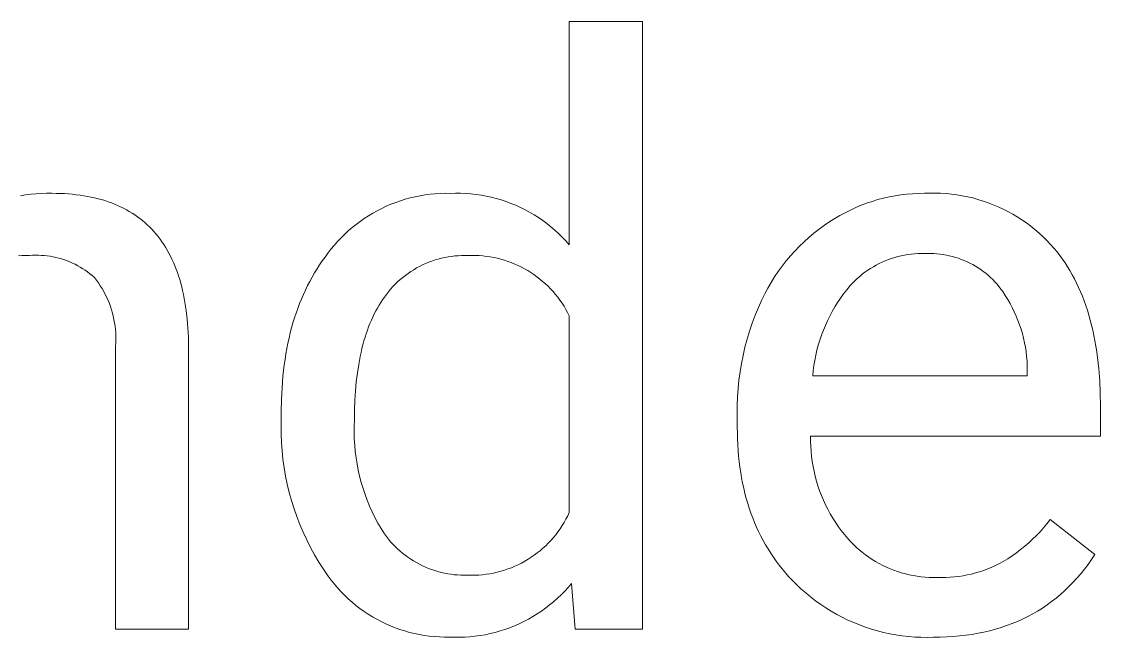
# Model space of a CAD drawing. Header units: millimetres. Extents: x 578 to 4608, y -138 to 2677.
# Drawn here: x 3459.9 to 3531.4, y 179.6 to 220.4 of the extents above; entities that cross this region are included whole.
import ezdxf

# ---------------------------------------------------------------- set-up
doc = ezdxf.new("R2010")
doc.units = ezdxf.units.MM
doc.header["$MEASUREMENT"] = 0
doc.layers.add('Domyślny', color=7, linetype='Continuous', true_color=0x000000)

msp = doc.modelspace()

# ---------------------------------------------------------------- linework, layer by layer
at = {"layer": 'Domyślny', "color": 18, "lineweight": 15, "true_color": 0x000000}
for p, q in [((3496.175, 205.647), (3496.175, 220.436)), ((3496.175, 220.436), (3501.02, 220.436)), ((3501.02, 220.436), (3501.02, 180.175)), ((3459.801, 208.897), (3460.146, 208.953)), ((3460.146, 208.953), (3460.493, 208.997)), ((3460.493, 208.997), (3460.841, 209.03)), ((3460.841, 209.03), (3461.19, 209.051)), ((3461.19, 209.051), (3461.54, 209.06)), ((3461.54, 209.06), (3461.889, 209.057)), ((3461.889, 209.057), (3462.168, 209.055)), ((3462.168, 209.055), (3462.443, 209.047)), ((3462.443, 209.047), (3462.713, 209.035)), ((3462.713, 209.035), (3462.979, 209.017)), ((3462.979, 209.017), (3463.241, 208.995)), ((3463.241, 208.995), (3463.498, 208.968)), ((3463.498, 208.968), (3463.75, 208.936)), ((3463.75, 208.936), (3463.999, 208.898)), ((3463.999, 208.898), (3464.243, 208.856)), ((3464.243, 208.856), (3464.482, 208.809)), ((3464.482, 208.809), (3464.718, 208.757)), ((3464.718, 208.757), (3464.948, 208.7)), ((3485.628, 208.754), (3485.955, 208.831)), ((3485.955, 208.831), (3486.283, 208.897)), ((3486.283, 208.897), (3486.613, 208.952)), ((3486.613, 208.952), (3486.946, 208.996)), ((3486.946, 208.996), (3487.279, 209.028)), ((3487.279, 209.028), (3487.614, 209.049)), ((3487.614, 209.049), (3487.949, 209.058)), ((3487.949, 209.058), (3488.284, 209.056)), ((3488.284, 209.056), (3488.626, 209.065)), ((3488.626, 209.065), (3488.968, 209.063)), ((3488.968, 209.063), (3489.31, 209.049)), ((3489.31, 209.049), (3489.651, 209.023)), ((3489.651, 209.023), (3489.991, 208.985)), ((3489.991, 208.985), (3490.33, 208.935)), ((3490.33, 208.935), (3490.666, 208.874)), ((3490.666, 208.874), (3491.001, 208.8)), ((3491.001, 208.8), (3491.332, 208.715)), ((3516.999, 208.737), (3517.38, 208.823)), ((3517.38, 208.823), (3517.764, 208.895)), ((3517.764, 208.895), (3518.15, 208.955)), ((3518.15, 208.955), (3518.537, 209.001)), ((3518.537, 209.001), (3518.926, 209.034)), ((3518.926, 209.034), (3519.316, 209.054)), ((3519.316, 209.054), (3519.707, 209.06)), ((3519.707, 209.06), (3520.065, 209.073)), ((3520.065, 209.073), (3520.423, 209.075)), ((3520.423, 209.075), (3520.781, 209.064)), ((3520.781, 209.064), (3521.139, 209.042)), ((3521.139, 209.042), (3521.496, 209.007)), ((3521.496, 209.007), (3521.851, 208.96)), ((3521.851, 208.96), (3522.205, 208.901)), ((3522.205, 208.901), (3522.556, 208.831)), ((3522.556, 208.831), (3522.905, 208.748)), ((3464.948, 208.7), (3465.175, 208.638)), ((3465.175, 208.638), (3465.397, 208.571)), ((3465.397, 208.571), (3465.615, 208.5)), ((3465.615, 208.5), (3465.828, 208.423)), ((3465.828, 208.423), (3466.037, 208.341)), ((3466.037, 208.341), (3466.242, 208.254)), ((3466.242, 208.254), (3466.442, 208.163)), ((3466.442, 208.163), (3466.638, 208.066)), ((3466.638, 208.066), (3466.829, 207.965)), ((3483.447, 207.907), (3483.745, 208.06)), ((3483.745, 208.06), (3484.049, 208.202)), ((3484.049, 208.202), (3484.357, 208.334)), ((3484.357, 208.334), (3484.669, 208.455)), ((3484.669, 208.455), (3484.985, 208.566)), ((3484.985, 208.566), (3485.305, 208.665)), ((3485.305, 208.665), (3485.628, 208.754)), ((3491.332, 208.715), (3491.661, 208.619)), ((3491.661, 208.619), (3491.985, 208.511)), ((3491.985, 208.511), (3492.306, 208.392)), ((3492.306, 208.392), (3492.623, 208.262)), ((3492.623, 208.262), (3492.934, 208.121)), ((3492.934, 208.121), (3493.241, 207.969)), ((3514.797, 207.95), (3515.152, 208.113)), ((3515.152, 208.113), (3515.512, 208.263)), ((3515.512, 208.263), (3515.878, 208.4)), ((3515.878, 208.4), (3516.248, 208.525)), ((3516.248, 208.525), (3516.622, 208.637)), ((3516.622, 208.637), (3516.999, 208.737)), ((3522.905, 208.748), (3523.251, 208.654)), ((3523.251, 208.654), (3523.593, 208.548)), ((3523.593, 208.548), (3523.932, 208.431)), ((3523.932, 208.431), (3524.266, 208.302)), ((3524.266, 208.302), (3524.596, 208.162)), ((3524.596, 208.162), (3524.921, 208.011)), ((3466.829, 207.965), (3467.017, 207.858)), ((3467.017, 207.858), (3467.199, 207.747)), ((3467.199, 207.747), (3467.378, 207.63)), ((3467.378, 207.63), (3467.552, 207.509)), ((3467.552, 207.509), (3467.722, 207.383)), ((3467.722, 207.383), (3467.887, 207.251)), ((3482.311, 207.198), (3482.586, 207.39)), ((3482.586, 207.39), (3482.867, 207.572)), ((3482.867, 207.572), (3483.154, 207.745)), ((3483.154, 207.745), (3483.447, 207.907)), ((3493.241, 207.969), (3493.542, 207.806)), ((3493.542, 207.806), (3493.837, 207.633)), ((3493.837, 207.633), (3494.127, 207.45)), ((3494.127, 207.45), (3494.409, 207.257)), ((3513.439, 207.181), (3513.768, 207.391)), ((3513.768, 207.391), (3514.105, 207.589)), ((3514.105, 207.589), (3514.448, 207.775)), ((3514.448, 207.775), (3514.797, 207.95)), ((3524.921, 208.011), (3525.241, 207.849)), ((3525.241, 207.849), (3525.555, 207.676)), ((3525.555, 207.676), (3525.863, 207.493)), ((3525.863, 207.493), (3526.165, 207.299)), ((3467.887, 207.251), (3468.048, 207.115)), ((3468.048, 207.115), (3468.205, 206.974)), ((3468.205, 206.974), (3468.357, 206.828)), ((3468.357, 206.828), (3468.505, 206.677)), ((3468.505, 206.677), (3468.648, 206.52)), ((3481.529, 206.567), (3481.782, 206.786)), ((3481.782, 206.786), (3482.043, 206.997)), ((3482.043, 206.997), (3482.311, 207.198)), ((3494.409, 207.257), (3494.685, 207.054)), ((3494.685, 207.054), (3494.953, 206.842)), ((3494.953, 206.842), (3495.214, 206.62)), ((3495.214, 206.62), (3495.467, 206.389)), ((3512.384, 206.414), (3512.727, 206.682)), ((3512.727, 206.682), (3513.079, 206.938)), ((3513.079, 206.938), (3513.439, 207.181)), ((3526.165, 207.299), (3526.46, 207.096)), ((3526.46, 207.096), (3526.748, 206.882)), ((3526.748, 206.882), (3527.028, 206.659)), ((3527.028, 206.659), (3527.301, 206.427)), ((3468.648, 206.52), (3468.788, 206.359)), ((3468.788, 206.359), (3468.922, 206.194)), ((3468.922, 206.194), (3469.053, 206.023)), ((3469.053, 206.023), (3469.179, 205.847)), ((3480.815, 205.86), (3481.045, 206.104)), ((3481.045, 206.104), (3481.283, 206.34)), ((3481.283, 206.34), (3481.529, 206.567)), ((3495.467, 206.389), (3495.711, 206.15)), ((3495.711, 206.15), (3495.948, 205.903)), ((3495.948, 205.903), (3496.175, 205.647)), ((3511.728, 205.844), (3512.051, 206.135)), ((3512.051, 206.135), (3512.384, 206.414)), ((3527.301, 206.427), (3527.566, 206.185)), ((3527.566, 206.185), (3527.822, 205.935)), ((3527.822, 205.935), (3528.07, 205.676)), ((3469.179, 205.847), (3469.301, 205.666)), ((3469.301, 205.666), (3469.418, 205.48)), ((3469.418, 205.48), (3469.531, 205.289)), ((3469.531, 205.289), (3469.64, 205.094)), ((3480.178, 205.083), (3480.381, 205.349)), ((3480.381, 205.349), (3480.594, 205.608)), ((3480.594, 205.608), (3480.815, 205.86)), ((3510.822, 204.906), (3511.113, 205.229)), ((3511.113, 205.229), (3511.415, 205.542)), ((3511.415, 205.542), (3511.728, 205.844)), ((3528.07, 205.676), (3528.309, 205.409)), ((3528.309, 205.409), (3528.497, 205.179)), ((3459.926, 204.93), (3459.682, 204.913)), ((3460.169, 204.938), (3459.926, 204.93)), ((3460.413, 204.937), (3460.169, 204.938)), ((3460.607, 204.95), (3460.413, 204.937)), ((3460.802, 204.956), (3460.607, 204.95)), ((3460.996, 204.955), (3460.802, 204.956)), ((3461.19, 204.948), (3460.996, 204.955)), ((3461.384, 204.934), (3461.19, 204.948)), ((3461.578, 204.914), (3461.384, 204.934)), ((3461.77, 204.887), (3461.578, 204.914)), ((3461.962, 204.853), (3461.77, 204.887)), ((3462.152, 204.813), (3461.962, 204.853)), ((3462.341, 204.766), (3462.152, 204.813)), ((3462.528, 204.713), (3462.341, 204.766)), ((3462.713, 204.654), (3462.528, 204.713)), ((3462.896, 204.588), (3462.713, 204.654)), ((3463.077, 204.516), (3462.896, 204.588)), ((3463.255, 204.437), (3463.077, 204.516)), ((3469.64, 205.094), (3469.745, 204.893)), ((3469.745, 204.893), (3469.845, 204.687)), ((3469.845, 204.687), (3469.94, 204.477)), ((3469.94, 204.477), (3470.032, 204.261)), ((3479.627, 204.317), (3479.805, 204.577)), ((3479.805, 204.577), (3479.988, 204.833)), ((3479.988, 204.833), (3480.178, 205.083)), ((3486.86, 204.491), (3486.654, 204.406)), ((3487.069, 204.569), (3486.86, 204.491)), ((3487.28, 204.64), (3487.069, 204.569)), ((3487.494, 204.703), (3487.28, 204.64)), ((3487.709, 204.759), (3487.494, 204.703)), ((3487.927, 204.808), (3487.709, 204.759)), ((3488.146, 204.849), (3487.927, 204.808)), ((3488.366, 204.882), (3488.146, 204.849)), ((3488.588, 204.908), (3488.366, 204.882)), ((3488.81, 204.926), (3488.588, 204.908)), ((3489.032, 204.937), (3488.81, 204.926)), ((3489.255, 204.94), (3489.032, 204.937)), ((3489.478, 204.936), (3489.255, 204.94)), ((3489.721, 204.941), (3489.478, 204.936)), ((3489.963, 204.939), (3489.721, 204.941)), ((3490.206, 204.928), (3489.963, 204.939)), ((3490.448, 204.909), (3490.206, 204.928)), ((3490.689, 204.882), (3490.448, 204.909)), ((3490.929, 204.846), (3490.689, 204.882)), ((3491.168, 204.803), (3490.929, 204.846)), ((3491.405, 204.751), (3491.168, 204.803)), ((3491.641, 204.691), (3491.405, 204.751)), ((3491.874, 204.623), (3491.641, 204.691)), ((3492.104, 204.548), (3491.874, 204.623)), ((3492.332, 204.464), (3492.104, 204.548)), ((3510.274, 204.231), (3510.542, 204.574)), ((3510.542, 204.574), (3510.822, 204.906)), ((3516.911, 204.497), (3516.711, 204.402)), ((3517.114, 204.585), (3516.911, 204.497)), ((3517.32, 204.666), (3517.114, 204.585)), ((3517.529, 204.74), (3517.32, 204.666)), ((3517.74, 204.807), (3517.529, 204.74)), ((3517.953, 204.866), (3517.74, 204.807)), ((3518.168, 204.919), (3517.953, 204.866)), ((3518.385, 204.963), (3518.168, 204.919)), ((3518.603, 205.001), (3518.385, 204.963)), ((3518.823, 205.03), (3518.603, 205.001)), ((3519.043, 205.052), (3518.823, 205.03)), ((3519.264, 205.067), (3519.043, 205.052)), ((3519.485, 205.074), (3519.264, 205.067)), ((3519.707, 205.074), (3519.485, 205.074)), ((3519.914, 205.079), (3519.707, 205.074)), ((3520.122, 205.078), (3519.914, 205.079)), ((3520.33, 205.069), (3520.122, 205.078)), ((3520.537, 205.054), (3520.33, 205.069)), ((3520.743, 205.031), (3520.537, 205.054)), ((3520.949, 205.002), (3520.743, 205.031)), ((3521.153, 204.965), (3520.949, 205.002)), ((3521.356, 204.922), (3521.153, 204.965)), ((3521.558, 204.871), (3521.356, 204.922)), ((3521.758, 204.814), (3521.558, 204.871)), ((3521.955, 204.75), (3521.758, 204.814)), ((3522.151, 204.679), (3521.955, 204.75)), ((3522.343, 204.602), (3522.151, 204.679)), ((3522.534, 204.518), (3522.343, 204.602)), ((3522.721, 204.428), (3522.534, 204.518)), ((3528.497, 205.179), (3528.68, 204.942)), ((3528.68, 204.942), (3528.856, 204.699)), ((3528.856, 204.699), (3529.026, 204.45)), ((3463.43, 204.353), (3463.255, 204.437)), ((3463.602, 204.263), (3463.43, 204.353)), ((3463.771, 204.167), (3463.602, 204.263)), ((3463.937, 204.065), (3463.771, 204.167)), ((3464.099, 203.957), (3463.937, 204.065)), ((3464.257, 203.845), (3464.099, 203.957)), ((3464.412, 203.726), (3464.257, 203.845)), ((3470.032, 204.261), (3470.119, 204.041)), ((3470.119, 204.041), (3470.201, 203.816)), ((3470.201, 203.816), (3470.28, 203.585)), ((3479.13, 203.505), (3479.29, 203.781)), ((3479.29, 203.781), (3479.455, 204.051)), ((3479.455, 204.051), (3479.627, 204.317)), ((3485.49, 203.753), (3485.31, 203.622)), ((3485.674, 203.879), (3485.49, 203.753)), ((3485.862, 203.997), (3485.674, 203.879)), ((3486.055, 204.11), (3485.862, 203.997)), ((3486.251, 204.216), (3486.055, 204.11)), ((3486.451, 204.314), (3486.251, 204.216)), ((3486.654, 204.406), (3486.451, 204.314)), ((3492.557, 204.373), (3492.332, 204.464)), ((3492.779, 204.274), (3492.557, 204.373)), ((3492.997, 204.168), (3492.779, 204.274)), ((3493.212, 204.054), (3492.997, 204.168)), ((3493.422, 203.933), (3493.212, 204.054)), ((3493.628, 203.805), (3493.422, 203.933)), ((3493.83, 203.67), (3493.628, 203.805)), ((3509.775, 203.519), (3510.018, 203.88)), ((3510.018, 203.88), (3510.274, 204.231)), ((3515.766, 203.828), (3515.589, 203.695)), ((3515.947, 203.956), (3515.766, 203.828)), ((3516.132, 204.077), (3515.947, 203.956)), ((3516.321, 204.192), (3516.132, 204.077)), ((3516.514, 204.301), (3516.321, 204.192)), ((3516.711, 204.402), (3516.514, 204.301)), ((3522.905, 204.332), (3522.721, 204.428)), ((3523.085, 204.229), (3522.905, 204.332)), ((3523.262, 204.12), (3523.085, 204.229)), ((3523.435, 204.005), (3523.262, 204.12)), ((3523.604, 203.885), (3523.435, 204.005)), ((3523.769, 203.759), (3523.604, 203.885)), ((3523.93, 203.627), (3523.769, 203.759)), ((3529.026, 204.45), (3529.191, 204.195)), ((3529.191, 204.195), (3529.349, 203.934)), ((3529.349, 203.934), (3529.501, 203.666)), ((3464.562, 203.603), (3464.412, 203.726)), ((3464.708, 203.474), (3464.562, 203.603)), ((3464.843, 203.299), (3464.708, 203.474)), ((3464.972, 203.12), (3464.843, 203.299)), ((3465.095, 202.937), (3464.972, 203.12)), ((3470.28, 203.585), (3470.354, 203.35)), ((3470.354, 203.35), (3470.423, 203.11)), ((3470.423, 203.11), (3470.489, 202.864)), ((3478.829, 202.939), (3478.977, 203.225)), ((3478.977, 203.225), (3479.13, 203.505)), ((3484.638, 203.036), (3484.483, 202.876)), ((3484.798, 203.191), (3484.638, 203.036)), ((3484.964, 203.34), (3484.798, 203.191)), ((3485.134, 203.484), (3484.964, 203.34)), ((3485.31, 203.622), (3485.134, 203.484)), ((3494.027, 203.529), (3493.83, 203.67)), ((3494.219, 203.38), (3494.027, 203.529)), ((3494.406, 203.225), (3494.219, 203.38)), ((3494.588, 203.064), (3494.406, 203.225)), ((3494.764, 202.897), (3494.588, 203.064)), ((3509.326, 202.775), (3509.544, 203.151)), ((3509.544, 203.151), (3509.775, 203.519)), ((3514.932, 203.102), (3514.781, 202.94)), ((3515.089, 203.258), (3514.932, 203.102)), ((3515.251, 203.409), (3515.089, 203.258)), ((3515.417, 203.555), (3515.251, 203.409)), ((3515.589, 203.695), (3515.417, 203.555)), ((3524.086, 203.49), (3523.93, 203.627)), ((3524.237, 203.347), (3524.086, 203.49)), ((3524.383, 203.2), (3524.237, 203.347)), ((3524.525, 203.047), (3524.383, 203.2)), ((3524.713, 202.802), (3524.525, 203.047)), ((3529.501, 203.666), (3529.648, 203.393)), ((3529.648, 203.393), (3529.788, 203.114)), ((3529.788, 203.114), (3529.923, 202.828)), ((3465.212, 202.749), (3465.095, 202.937)), ((3465.322, 202.557), (3465.212, 202.749)), ((3465.425, 202.362), (3465.322, 202.557)), ((3465.522, 202.164), (3465.425, 202.362)), ((3470.489, 202.864), (3470.55, 202.614)), ((3470.55, 202.614), (3470.606, 202.359)), ((3470.606, 202.359), (3470.659, 202.099)), ((3478.422, 202.053), (3478.552, 202.353)), ((3478.552, 202.353), (3478.687, 202.649)), ((3478.687, 202.649), (3478.829, 202.939)), ((3484.053, 202.364), (3483.922, 202.184)), ((3484.191, 202.54), (3484.053, 202.364)), ((3484.334, 202.71), (3484.191, 202.54)), ((3484.483, 202.876), (3484.334, 202.71)), ((3494.934, 202.724), (3494.764, 202.897)), ((3495.098, 202.545), (3494.934, 202.724)), ((3495.256, 202.361), (3495.098, 202.545)), ((3495.408, 202.171), (3495.256, 202.361)), ((3508.93, 202), (3509.121, 202.391)), ((3509.121, 202.391), (3509.326, 202.775)), ((3514.35, 202.398), (3514.148, 202.117)), ((3514.561, 202.672), (3514.35, 202.398)), ((3514.781, 202.94), (3514.561, 202.672)), ((3524.893, 202.551), (3524.713, 202.802)), ((3525.065, 202.293), (3524.893, 202.551)), ((3529.923, 202.828), (3530.051, 202.536)), ((3530.051, 202.536), (3530.174, 202.238)), ((3465.612, 201.962), (3465.522, 202.164)), ((3465.695, 201.757), (3465.612, 201.962)), ((3465.77, 201.549), (3465.695, 201.757)), ((3470.659, 202.099), (3470.707, 201.834)), ((3470.707, 201.834), (3470.75, 201.564)), ((3478.181, 201.437), (3478.299, 201.747)), ((3478.299, 201.747), (3478.422, 202.053)), ((3483.569, 201.647), (3483.459, 201.458)), ((3483.683, 201.832), (3483.569, 201.647)), ((3483.801, 202.011), (3483.683, 201.832)), ((3483.922, 202.184), (3483.801, 202.011)), ((3495.553, 201.977), (3495.408, 202.171)), ((3495.692, 201.777), (3495.553, 201.977)), ((3495.823, 201.573), (3495.692, 201.777)), ((3508.702, 201.494), (3508.93, 202)), ((3513.955, 201.829), (3513.772, 201.535)), ((3514.148, 202.117), (3513.955, 201.829)), ((3525.227, 202.03), (3525.065, 202.293)), ((3525.381, 201.762), (3525.227, 202.03)), ((3525.526, 201.489), (3525.381, 201.762)), ((3530.174, 202.238), (3530.29, 201.934)), ((3530.29, 201.934), (3530.401, 201.624)), ((3530.401, 201.624), (3530.506, 201.308)), ((3465.839, 201.339), (3465.77, 201.549)), ((3465.9, 201.127), (3465.839, 201.339)), ((3465.954, 200.913), (3465.9, 201.127)), ((3466.001, 200.697), (3465.954, 200.913)), ((3470.75, 201.564), (3470.79, 201.289)), ((3470.79, 201.289), (3470.855, 200.724)), ((3477.964, 200.8), (3478.069, 201.121)), ((3478.069, 201.121), (3478.181, 201.437)), ((3483.25, 201.063), (3483.152, 200.858)), ((3483.353, 201.263), (3483.25, 201.063)), ((3483.459, 201.458), (3483.353, 201.263)), ((3495.948, 201.365), (3495.823, 201.573)), ((3496.065, 201.153), (3495.948, 201.365)), ((3496.175, 200.936), (3496.065, 201.153)), ((3496.175, 187.905), (3496.175, 200.936)), ((3508.296, 200.459), (3508.49, 200.98)), ((3508.49, 200.98), (3508.702, 201.494)), ((3513.435, 200.929), (3513.282, 200.618)), ((3513.599, 201.234), (3513.435, 200.929)), ((3513.772, 201.535), (3513.599, 201.234)), ((3525.661, 201.211), (3525.526, 201.489)), ((3525.787, 200.928), (3525.661, 201.211)), ((3525.904, 200.642), (3525.787, 200.928)), ((3530.506, 201.308), (3530.604, 200.986)), ((3530.604, 200.986), (3530.697, 200.657)), ((3466.04, 200.479), (3466.001, 200.697)), ((3466.072, 200.261), (3466.04, 200.479)), ((3466.096, 200.041), (3466.072, 200.261)), ((3470.855, 200.724), (3470.904, 200.14)), ((3477.771, 200.144), (3477.864, 200.475)), ((3477.864, 200.475), (3477.964, 200.8)), ((3482.878, 200.211), (3482.795, 199.984)), ((3482.966, 200.432), (3482.878, 200.211)), ((3483.057, 200.647), (3482.966, 200.432)), ((3483.152, 200.858), (3483.057, 200.647)), ((3508.118, 199.932), (3508.296, 200.459)), ((3513.14, 200.302), (3513.008, 199.982)), ((3513.282, 200.618), (3513.14, 200.302)), ((3526.011, 200.352), (3525.904, 200.642)), ((3526.108, 200.058), (3526.011, 200.352)), ((3530.697, 200.657), (3530.783, 200.322)), ((3530.783, 200.322), (3530.864, 199.981)), ((3466.113, 199.821), (3466.096, 200.041)), ((3466.122, 199.6), (3466.113, 199.821)), ((3466.123, 199.379), (3466.122, 199.6)), ((3470.904, 200.14), (3470.935, 199.535)), ((3470.935, 199.535), (3470.948, 198.911)), ((3477.526, 199.123), (3477.602, 199.468)), ((3477.602, 199.468), (3477.683, 199.809)), ((3477.683, 199.809), (3477.771, 200.144)), ((3482.64, 199.516), (3482.568, 199.275)), ((3482.716, 199.753), (3482.64, 199.516)), ((3482.795, 199.984), (3482.716, 199.753)), ((3507.957, 199.4), (3508.118, 199.932)), ((3512.886, 199.658), (3512.775, 199.329)), ((3513.008, 199.982), (3512.886, 199.658)), ((3526.195, 199.761), (3526.108, 200.058)), ((3526.272, 199.462), (3526.195, 199.761)), ((3526.339, 199.16), (3526.272, 199.462)), ((3530.864, 199.981), (3530.939, 199.634)), ((3530.939, 199.634), (3531.008, 199.28)), ((3466.103, 198.938), (3466.117, 199.158)), ((3466.103, 180.176), (3466.103, 198.938)), ((3466.117, 199.158), (3466.123, 199.379)), ((3470.948, 198.911), (3470.948, 180.176)), ((3477.393, 198.417), (3477.457, 198.772)), ((3477.457, 198.772), (3477.526, 199.123)), ((3482.436, 198.775), (3482.375, 198.518)), ((3482.5, 199.028), (3482.436, 198.775)), ((3482.568, 199.275), (3482.5, 199.028)), ((3507.688, 198.322), (3507.814, 198.863)), ((3507.814, 198.863), (3507.957, 199.4)), ((3512.676, 198.998), (3512.587, 198.663)), ((3512.775, 199.329), (3512.676, 198.998)), ((3526.395, 198.856), (3526.339, 199.16)), ((3526.442, 198.55), (3526.395, 198.856)), ((3531.008, 199.28), (3531.07, 198.921)), ((3531.07, 198.921), (3531.127, 198.555)), ((3477.284, 197.691), (3477.336, 198.056)), ((3477.336, 198.056), (3477.393, 198.417)), ((3482.319, 198.256), (3482.217, 197.715)), ((3482.375, 198.518), (3482.319, 198.256)), ((3507.58, 197.777), (3507.688, 198.322)), ((3512.509, 198.325), (3512.443, 197.985)), ((3512.587, 198.663), (3512.509, 198.325)), ((3526.478, 198.243), (3526.442, 198.55)), ((3526.504, 197.935), (3526.478, 198.243)), ((3531.127, 198.555), (3531.178, 198.183)), ((3531.178, 198.183), (3531.262, 197.42)), ((3477.2, 196.945), (3477.239, 197.32)), ((3477.239, 197.32), (3477.284, 197.691)), ((3482.217, 197.715), (3482.131, 197.154)), ((3507.49, 197.228), (3507.58, 197.777)), ((3512.388, 197.643), (3512.344, 197.299)), ((3512.443, 197.985), (3512.388, 197.643)), ((3526.519, 197.626), (3526.504, 197.935)), ((3526.524, 197.317), (3526.519, 197.626)), ((3526.524, 196.954), (3526.524, 197.317)), ((3531.262, 197.42), (3531.321, 196.632)), ((3477.139, 196.179), (3477.2, 196.945)), ((3482.131, 197.154), (3482.061, 196.572)), ((3507.362, 196.124), (3507.417, 196.677)), ((3507.417, 196.677), (3507.49, 197.228)), ((3512.344, 197.299), (3512.312, 196.954)), ((3512.312, 196.954), (3526.524, 196.954)), ((3531.321, 196.632), (3531.357, 195.819)), ((3477.103, 195.394), (3477.139, 196.179)), ((3482.006, 195.969), (3481.967, 195.346)), ((3482.061, 196.572), (3482.006, 195.969)), ((3507.325, 195.569), (3507.362, 196.124)), ((3477.091, 194.588), (3477.103, 195.394)), ((3481.967, 195.346), (3481.944, 194.702)), ((3507.307, 195.014), (3507.325, 195.569)), ((3531.357, 195.819), (3531.369, 194.981)), ((3477.091, 194.226), (3477.091, 194.588)), ((3481.944, 194.702), (3481.936, 194.038)), ((3507.306, 194.458), (3507.307, 195.014)), ((3507.306, 193.572), (3507.306, 194.458)), ((3531.369, 194.981), (3531.369, 192.968)), ((3477.075, 193.667), (3477.091, 194.226)), ((3481.936, 194.038), (3481.919, 193.621)), ((3477.078, 193.107), (3477.075, 193.667)), ((3477.099, 192.548), (3477.078, 193.107)), ((3481.919, 193.621), (3481.916, 193.204)), ((3481.916, 193.204), (3481.926, 192.786)), ((3507.31, 193.178), (3507.306, 193.572)), ((3507.32, 192.79), (3507.31, 193.178)), ((3477.139, 191.99), (3477.099, 192.548)), ((3481.926, 192.786), (3481.951, 192.37)), ((3481.951, 192.37), (3481.989, 191.954)), ((3507.338, 192.406), (3507.32, 192.79)), ((3507.363, 192.027), (3507.338, 192.406)), ((3512.164, 192.968), (3512.163, 192.633)), ((3512.163, 192.633), (3512.173, 192.298)), ((3531.369, 192.968), (3512.164, 192.968)), ((3477.197, 191.434), (3477.139, 191.99)), ((3481.989, 191.954), (3482.041, 191.54)), ((3507.394, 191.653), (3507.363, 192.027)), ((3507.433, 191.284), (3507.394, 191.653)), ((3512.173, 192.298), (3512.194, 191.964)), ((3512.194, 191.964), (3512.227, 191.63)), ((3512.227, 191.63), (3512.27, 191.298)), ((3477.274, 190.879), (3477.197, 191.434)), ((3482.041, 191.54), (3482.107, 191.128)), ((3482.107, 191.128), (3482.186, 190.718)), ((3507.479, 190.92), (3507.433, 191.284)), ((3507.532, 190.56), (3507.479, 190.92)), ((3512.27, 191.298), (3512.325, 190.967)), ((3512.325, 190.967), (3512.39, 190.638)), ((3477.369, 190.328), (3477.274, 190.879)), ((3477.483, 189.78), (3477.369, 190.328)), ((3482.186, 190.718), (3482.279, 190.311)), ((3482.279, 190.311), (3482.385, 189.908)), ((3507.593, 190.206), (3507.532, 190.56)), ((3507.66, 189.857), (3507.593, 190.206)), ((3512.39, 190.638), (3512.467, 190.312)), ((3512.467, 190.312), (3512.555, 189.989)), ((3477.614, 189.236), (3477.483, 189.78)), ((3482.385, 189.908), (3482.505, 189.508)), ((3482.505, 189.508), (3482.638, 189.112)), ((3507.734, 189.513), (3507.66, 189.857)), ((3507.816, 189.174), (3507.734, 189.513)), ((3512.555, 189.989), (3512.653, 189.668)), ((3512.653, 189.668), (3512.762, 189.351)), ((3477.764, 188.697), (3477.614, 189.236)), ((3482.638, 189.112), (3482.783, 188.721)), ((3507.904, 188.84), (3507.816, 189.174)), ((3508, 188.51), (3507.904, 188.84)), ((3512.762, 189.351), (3512.881, 189.038)), ((3512.881, 189.038), (3513.011, 188.729)), ((3477.932, 188.163), (3477.764, 188.697)), ((3478.117, 187.635), (3477.932, 188.163)), ((3482.783, 188.721), (3482.942, 188.335)), ((3482.942, 188.335), (3483.113, 187.955)), ((3508.102, 188.186), (3508, 188.51)), ((3508.212, 187.867), (3508.102, 188.186)), ((3513.011, 188.729), (3513.151, 188.425)), ((3513.151, 188.425), (3513.301, 188.125)), ((3513.301, 188.125), (3513.461, 187.831)), ((3478.319, 187.114), (3478.117, 187.635)), ((3483.113, 187.955), (3483.297, 187.58)), ((3483.297, 187.58), (3483.494, 187.212)), ((3495.833, 187.249), (3495.954, 187.463)), ((3495.954, 187.463), (3496.069, 187.682)), ((3496.069, 187.682), (3496.175, 187.905)), ((3508.329, 187.553), (3508.212, 187.867)), ((3508.453, 187.243), (3508.329, 187.553)), ((3513.461, 187.831), (3513.631, 187.542)), ((3513.631, 187.542), (3513.811, 187.259)), ((3527.825, 187.163), (3528.041, 187.439)), ((3528.041, 187.439), (3531.007, 185.131)), ((3478.539, 186.599), (3478.319, 187.114)), ((3478.776, 186.092), (3478.539, 186.599)), ((3483.494, 187.212), (3483.702, 186.85)), ((3483.702, 186.85), (3483.922, 186.496)), ((3495.274, 186.436), (3495.424, 186.632)), ((3495.424, 186.632), (3495.568, 186.833)), ((3495.568, 186.833), (3495.704, 187.038)), ((3495.704, 187.038), (3495.833, 187.249)), ((3508.583, 186.939), (3508.453, 187.243)), ((3508.721, 186.64), (3508.583, 186.939)), ((3508.867, 186.346), (3508.721, 186.64)), ((3513.811, 187.259), (3514, 186.982)), ((3514, 186.982), (3514.198, 186.711)), ((3514.198, 186.711), (3514.405, 186.448)), ((3527.127, 186.38), (3527.368, 186.633)), ((3527.368, 186.633), (3527.601, 186.895)), ((3527.601, 186.895), (3527.825, 187.163)), ((3479.029, 185.594), (3478.776, 186.092)), ((3483.922, 186.496), (3484.053, 186.317)), ((3484.053, 186.317), (3484.19, 186.144)), ((3484.19, 186.144), (3484.333, 185.975)), ((3484.333, 185.975), (3484.482, 185.811)), ((3494.608, 185.708), (3494.784, 185.881)), ((3494.784, 185.881), (3494.954, 186.06)), ((3494.954, 186.06), (3495.117, 186.245)), ((3495.117, 186.245), (3495.274, 186.436)), ((3509.019, 186.056), (3508.867, 186.346)), ((3509.178, 185.772), (3509.019, 186.056)), ((3514.405, 186.448), (3514.62, 186.191)), ((3514.62, 186.191), (3514.801, 185.994)), ((3514.801, 185.994), (3514.989, 185.803)), ((3526.355, 185.669), (3526.62, 185.897)), ((3526.62, 185.897), (3526.878, 186.134)), ((3526.878, 186.134), (3527.127, 186.38)), ((3479.299, 185.103), (3479.029, 185.594)), ((3484.482, 185.811), (3484.636, 185.652)), ((3484.636, 185.652), (3484.795, 185.499)), ((3484.795, 185.499), (3484.959, 185.351)), ((3484.959, 185.351), (3485.129, 185.209)), ((3485.129, 185.209), (3485.303, 185.072)), ((3493.848, 185.08), (3494.046, 185.227)), ((3494.046, 185.227), (3494.239, 185.381)), ((3494.239, 185.381), (3494.427, 185.541)), ((3494.427, 185.541), (3494.608, 185.708)), ((3509.344, 185.493), (3509.178, 185.772)), ((3509.518, 185.219), (3509.344, 185.493)), ((3509.698, 184.95), (3509.518, 185.219)), ((3514.989, 185.803), (3515.183, 185.618)), ((3515.183, 185.618), (3515.384, 185.441)), ((3515.384, 185.441), (3515.59, 185.271)), ((3515.59, 185.271), (3515.803, 185.107)), ((3525.518, 185.036), (3525.804, 185.238)), ((3525.804, 185.238), (3526.083, 185.449)), ((3526.083, 185.449), (3526.355, 185.669)), ((3479.585, 184.623), (3479.299, 185.103)), ((3479.887, 184.152), (3479.585, 184.623)), ((3485.303, 185.072), (3485.481, 184.942)), ((3485.481, 184.942), (3485.664, 184.818)), ((3485.664, 184.818), (3485.851, 184.7)), ((3485.851, 184.7), (3486.042, 184.588)), ((3486.042, 184.588), (3486.237, 184.483)), ((3486.237, 184.483), (3486.435, 184.385)), ((3492.563, 184.349), (3492.788, 184.452)), ((3492.788, 184.452), (3493.008, 184.563)), ((3493.008, 184.563), (3493.225, 184.681)), ((3493.225, 184.681), (3493.437, 184.807)), ((3493.437, 184.807), (3493.645, 184.94)), ((3493.645, 184.94), (3493.848, 185.08)), ((3509.886, 184.685), (3509.698, 184.95)), ((3510.08, 184.426), (3509.886, 184.685)), ((3515.803, 185.107), (3516.021, 184.952)), ((3516.021, 184.952), (3516.244, 184.804)), ((3516.244, 184.804), (3516.472, 184.664)), ((3516.472, 184.664), (3516.705, 184.532)), ((3516.705, 184.532), (3516.942, 184.408)), ((3524.423, 184.4), (3524.677, 184.526)), ((3524.677, 184.526), (3524.927, 184.661)), ((3524.927, 184.661), (3525.226, 184.844)), ((3525.226, 184.844), (3525.518, 185.036)), ((3530.547, 184.468), (3530.307, 184.152)), ((3530.781, 184.794), (3530.547, 184.468)), ((3531.007, 185.131), (3530.781, 184.794)), ((3480.204, 183.691), (3479.887, 184.152)), ((3486.435, 184.385), (3486.636, 184.293)), ((3486.636, 184.293), (3486.841, 184.209)), ((3486.841, 184.209), (3487.048, 184.131)), ((3487.048, 184.131), (3487.258, 184.06)), ((3487.258, 184.06), (3487.469, 183.997)), ((3487.469, 183.997), (3487.683, 183.941)), ((3487.683, 183.941), (3487.899, 183.892)), ((3487.899, 183.892), (3488.116, 183.85)), ((3488.116, 183.85), (3488.335, 183.816)), ((3488.335, 183.816), (3488.554, 183.79)), ((3488.554, 183.79), (3488.775, 183.77)), ((3488.775, 183.77), (3488.996, 183.759)), ((3488.996, 183.759), (3489.217, 183.755)), ((3489.217, 183.755), (3489.438, 183.758)), ((3489.438, 183.758), (3489.685, 183.753)), ((3489.685, 183.753), (3489.931, 183.756)), ((3489.931, 183.756), (3490.178, 183.768)), ((3490.178, 183.768), (3490.424, 183.788)), ((3490.424, 183.788), (3490.669, 183.817)), ((3490.669, 183.817), (3490.913, 183.855)), ((3490.913, 183.855), (3491.155, 183.9)), ((3491.155, 183.9), (3491.396, 183.955)), ((3491.396, 183.955), (3491.635, 184.017)), ((3491.635, 184.017), (3491.871, 184.088)), ((3491.871, 184.088), (3492.105, 184.167)), ((3492.105, 184.167), (3492.336, 184.254)), ((3492.336, 184.254), (3492.563, 184.349)), ((3510.282, 184.172), (3510.08, 184.426)), ((3510.491, 183.923), (3510.282, 184.172)), ((3510.707, 183.679), (3510.491, 183.923)), ((3516.942, 184.408), (3517.184, 184.293)), ((3517.184, 184.293), (3517.43, 184.186)), ((3517.43, 184.186), (3517.679, 184.088)), ((3517.679, 184.088), (3517.931, 183.998)), ((3517.931, 183.998), (3518.186, 183.917)), ((3518.186, 183.917), (3518.444, 183.845)), ((3518.444, 183.845), (3518.705, 183.783)), ((3518.705, 183.783), (3518.967, 183.729)), ((3522.263, 183.717), (3522.542, 183.769)), ((3522.542, 183.769), (3522.819, 183.832)), ((3522.819, 183.832), (3523.094, 183.904)), ((3523.094, 183.904), (3523.366, 183.985)), ((3523.366, 183.985), (3523.635, 184.075)), ((3523.635, 184.075), (3523.901, 184.175)), ((3523.901, 184.175), (3524.164, 184.283)), ((3524.164, 184.283), (3524.423, 184.4)), ((3530.06, 183.847), (3529.806, 183.552)), ((3530.307, 184.152), (3530.06, 183.847)), ((3480.403, 183.422), (3480.204, 183.691)), ((3480.611, 183.161), (3480.403, 183.422)), ((3480.827, 182.907), (3480.611, 183.161)), ((3496.323, 183.208), (3496.102, 182.95)), ((3496.564, 180.175), (3496.323, 183.208)), ((3510.93, 183.44), (3510.707, 183.679)), ((3511.223, 183.143), (3510.93, 183.44)), ((3511.526, 182.857), (3511.223, 183.143)), ((3518.967, 183.729), (3519.231, 183.684)), ((3519.231, 183.684), (3519.496, 183.649)), ((3519.496, 183.649), (3519.763, 183.623)), ((3519.763, 183.623), (3520.03, 183.606)), ((3520.03, 183.606), (3520.298, 183.599)), ((3520.298, 183.599), (3520.566, 183.601)), ((3520.566, 183.601), (3520.85, 183.596)), ((3520.85, 183.596), (3521.134, 183.601)), ((3521.134, 183.601), (3521.417, 183.615)), ((3521.417, 183.615), (3521.7, 183.639)), ((3521.7, 183.639), (3521.982, 183.673)), ((3521.982, 183.673), (3522.263, 183.717)), ((3529.545, 183.269), (3529.277, 182.996)), ((3529.806, 183.552), (3529.545, 183.269)), ((3481.052, 182.66), (3480.827, 182.907)), ((3481.286, 182.422), (3481.052, 182.66)), ((3481.528, 182.192), (3481.286, 182.422)), ((3495.634, 182.458), (3495.388, 182.224)), ((3495.872, 182.7), (3495.634, 182.458)), ((3496.102, 182.95), (3495.872, 182.7)), ((3511.839, 182.581), (3511.526, 182.857)), ((3512.161, 182.316), (3511.839, 182.581)), ((3512.492, 182.062), (3512.161, 182.316)), ((3528.719, 182.481), (3528.43, 182.24)), ((3529.001, 182.733), (3528.719, 182.481)), ((3529.277, 182.996), (3529.001, 182.733)), ((3481.777, 181.97), (3481.528, 182.192)), ((3482.034, 181.757), (3481.777, 181.97)), ((3482.299, 181.553), (3482.034, 181.757)), ((3494.871, 181.783), (3494.602, 181.576)), ((3495.133, 181.999), (3494.871, 181.783)), ((3495.388, 182.224), (3495.133, 181.999)), ((3512.831, 181.82), (3512.492, 182.062)), ((3513.179, 181.588), (3512.831, 181.82)), ((3513.533, 181.369), (3513.179, 181.588)), ((3527.831, 181.79), (3527.521, 181.581)), ((3528.134, 182.01), (3527.831, 181.79)), ((3528.43, 182.24), (3528.134, 182.01)), ((3482.57, 181.359), (3482.299, 181.553)), ((3482.848, 181.174), (3482.57, 181.359)), ((3483.132, 180.998), (3482.848, 181.174)), ((3483.422, 180.833), (3483.132, 180.998)), ((3493.754, 181.013), (3493.459, 180.845)), ((3494.043, 181.191), (3493.754, 181.013)), ((3494.326, 181.379), (3494.043, 181.191)), ((3494.602, 181.576), (3494.326, 181.379)), ((3513.895, 181.162), (3513.533, 181.369)), ((3514.264, 180.967), (3513.895, 181.162)), ((3514.639, 180.785), (3514.264, 180.967)), ((3526.549, 181.017), (3526.212, 180.851)), ((3526.88, 181.194), (3526.549, 181.017)), ((3527.204, 181.382), (3526.88, 181.194)), ((3527.521, 181.581), (3527.204, 181.382)), ((3470.948, 180.176), (3466.103, 180.176)), ((3483.717, 180.678), (3483.422, 180.833)), ((3484.018, 180.533), (3483.717, 180.678)), ((3484.324, 180.399), (3484.018, 180.533)), ((3484.634, 180.275), (3484.324, 180.399)), ((3484.948, 180.162), (3484.634, 180.275)), ((3485.266, 180.06), (3484.948, 180.162)), ((3491.907, 180.163), (3491.584, 180.059)), ((3492.226, 180.277), (3491.907, 180.163)), ((3492.542, 180.403), (3492.226, 180.277)), ((3492.853, 180.54), (3492.542, 180.403)), ((3493.159, 180.687), (3492.853, 180.54)), ((3493.459, 180.845), (3493.159, 180.687)), ((3501.02, 180.175), (3496.564, 180.175)), ((3515.02, 180.615), (3514.639, 180.785)), ((3515.407, 180.459), (3515.02, 180.615)), ((3515.799, 180.315), (3515.407, 180.459)), ((3516.195, 180.185), (3515.799, 180.315)), ((3516.595, 180.069), (3516.195, 180.185)), ((3524.418, 180.18), (3524.039, 180.077)), ((3524.791, 180.292), (3524.418, 180.18)), ((3525.156, 180.416), (3524.791, 180.292)), ((3525.515, 180.55), (3525.156, 180.416)), ((3525.867, 180.695), (3525.515, 180.55)), ((3526.212, 180.851), (3525.867, 180.695)), ((3485.587, 179.969), (3485.266, 180.06)), ((3485.911, 179.889), (3485.587, 179.969)), ((3486.238, 179.821), (3485.911, 179.889)), ((3486.567, 179.764), (3486.238, 179.821)), ((3486.897, 179.718), (3486.567, 179.764)), ((3487.229, 179.684), (3486.897, 179.718)), ((3487.563, 179.662), (3487.229, 179.684)), ((3487.896, 179.651), (3487.563, 179.662)), ((3488.23, 179.651), (3487.896, 179.651)), ((3488.569, 179.64), (3488.23, 179.651)), ((3488.909, 179.64), (3488.569, 179.64)), ((3489.248, 179.651), (3488.909, 179.64)), ((3489.587, 179.675), (3489.248, 179.651)), ((3489.924, 179.71), (3489.587, 179.675)), ((3490.261, 179.757), (3489.924, 179.71)), ((3490.595, 179.815), (3490.261, 179.757)), ((3490.927, 179.885), (3490.595, 179.815)), ((3491.257, 179.966), (3490.927, 179.885)), ((3491.584, 180.059), (3491.257, 179.966)), ((3517, 179.966), (3516.595, 180.069)), ((3517.407, 179.876), (3517, 179.966)), ((3517.817, 179.801), (3517.407, 179.876)), ((3518.23, 179.739), (3517.817, 179.801)), ((3518.644, 179.692), (3518.23, 179.739)), ((3519.06, 179.658), (3518.644, 179.692)), ((3519.476, 179.639), (3519.06, 179.658)), ((3519.894, 179.633), (3519.476, 179.639)), ((3520.311, 179.642), (3519.894, 179.633)), ((3520.752, 179.647), (3520.311, 179.642)), ((3521.187, 179.663), (3520.752, 179.647)), ((3521.616, 179.69), (3521.187, 179.663)), ((3522.037, 179.728), (3521.616, 179.69)), ((3522.451, 179.776), (3522.037, 179.728)), ((3522.858, 179.835), (3522.451, 179.776)), ((3523.259, 179.905), (3522.858, 179.835)), ((3523.652, 179.986), (3523.259, 179.905)), ((3524.039, 180.077), (3523.652, 179.986))]:
    msp.add_line(p, q, dxfattribs=at)

doc.saveas('drawing.dxf')
